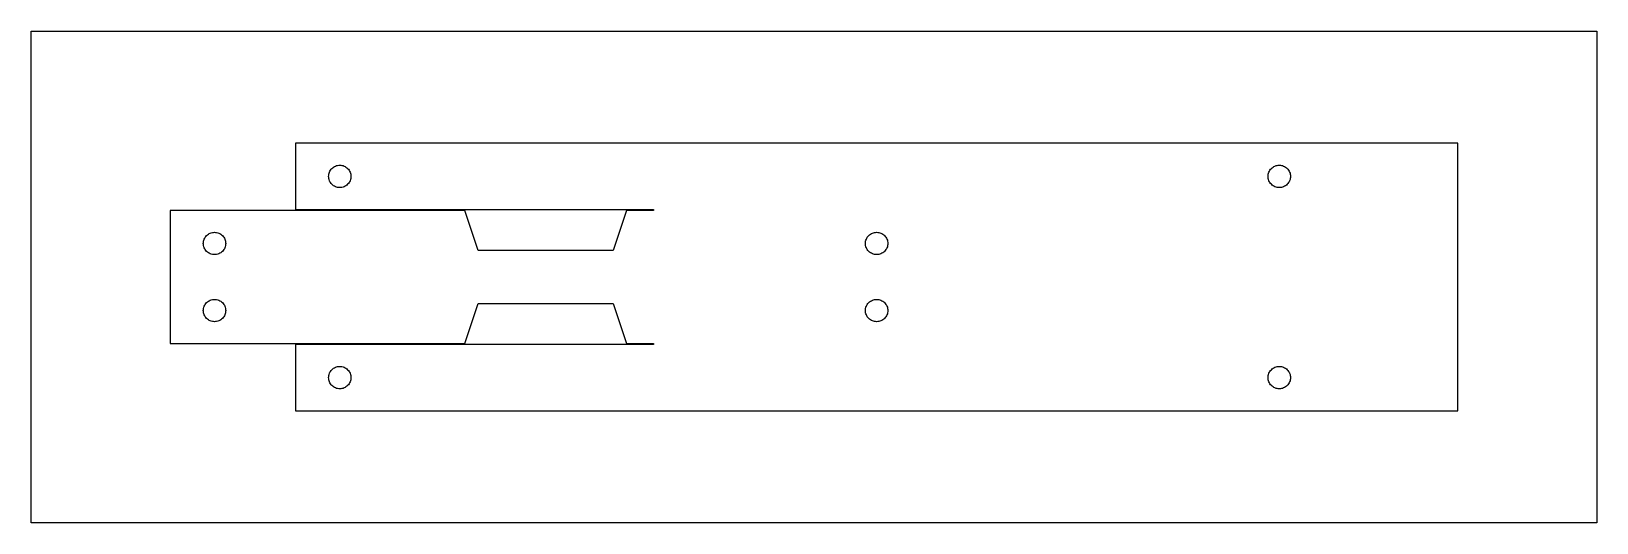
# Model space of a CAD drawing. Header units: metres. Extents: x -69 to 105, y -27 to 27.
import ezdxf

# ---------------------------------------------------------------- set-up
doc = ezdxf.new("R2010")
doc.units = ezdxf.units.M

msp = doc.modelspace()

# ---------------------------------------------------------------- linework, layer by layer
for points in [[(105.48, -27.48), (-69.48, -27.48), (-69.48, 27.48), (105.48, 27.48), (105.48, -27.48)], [(-44.75, -7.45), (-44.05, -7.45), (-44.05, -7.45), (-43.95, -7.45), (-43.95, -7.45), (-40.4, -7.45), (-38.66, -7.45), (-37.95, -7.45), (-36.63, -7.45), (-24.05, -7.45), (-24.05, -7.45), (-23.95, -7.45), (-23.95, -7.45), (-21.04, -7.45), (-19.54, -2.95), (-4.46, -2.95), (-2.96, -7.45), (-0.75, -7.45), (-0.05, -7.45), (-0.05, -7.45), (0.05, -7.45), (0.05, -7.45), (0.05, -7.5), (0.05, -7.55), (-0.05, -7.55), (-0.05, -7.55), (-7.35, -7.55), (-29.25, -7.55), (-29.75, -7.55), (-29.75, -7.55), (-30.25, -7.55), (-30.25, -7.55), (-30.75, -7.55), (-39.95, -7.55), (-39.95, -14.95), (-30.75, -14.95), (-30.25, -14.95), (-30.25, -14.95), (-29.75, -14.95), (-29.75, -14.95), (-29.25, -14.95), (-0.75, -14.95), (-0.25, -14.95), (-0.25, -14.95), (0.25, -14.95), (0.25, -14.95), (0.75, -14.95), (0.75, -14.95), (2.05, -14.95), (2.05, -14.95), (17.95, -14.95), (17.95, -14.95), (19.25, -14.95), (19.75, -14.95), (19.75, -14.95), (20.25, -14.95), (20.25, -14.95), (20.75, -14.95), (49.25, -14.95), (49.95, -14.95), (49.95, -14.95), (50.05, -14.95), (50.05, -14.95), (50.75, -14.95), (89.95, -14.95), (89.95, 14.95), (50.75, 14.95), (50.05, 14.95), (50.05, 14.95), (49.95, 14.95), (49.95, 14.95), (49.25, 14.95), (20.75, 14.95), (20.25, 14.95), (20.05, 14.95), (19.95, 14.95), (19.75, 14.95), (19.25, 14.95), (17.95, 14.95), (17.95, 14.95), (2.05, 14.95), (2.05, 14.95), (0.75, 14.95), (0.25, 14.95), (0.05, 14.95), (-0.05, 14.95), (-0.25, 14.95), (-0.75, 14.95), (-0.75, 14.95), (-29.25, 14.95), (-29.75, 14.95), (-29.75, 14.95), (-30.25, 14.95), (-30.25, 14.95), (-30.75, 14.95), (-39.95, 14.95), (-39.95, 7.55), (-30.75, 7.55), (-30.05, 7.55), (-30.05, 7.55), (-29.95, 7.55), (-29.95, 7.55), (-29.25, 7.55), (-10.59, 7.55), (-0.18, 7.55), (0.05, 7.55), (0.05, 7.5), (0.05, 7.45), (0.05, 7.45), (-0.05, 7.45), (-0.05, 7.45), (-2.96, 7.45), (-4.46, 2.95), (-19.54, 2.95), (-19.55, 2.98), (-21.04, 7.45), (-23.25, 7.45), (-23.25, 7.45), (-23.95, 7.45), (-23.95, 7.45), (-24.05, 7.45), (-24.05, 7.45), (-41.95, 7.45), (-41.95, 7.45), (-43.25, 7.45), (-43.75, 7.45), (-43.75, 7.45), (-44.25, 7.45), (-44.25, 7.45), (-44.75, 7.45), (-53.95, 7.45), (-53.95, -7.45), (-44.75, -7.45)], [(-33.75, 11.25), (-33.76, 11.13), (-33.76, 11.13), (-33.77, 11.01), (-33.77, 11.01), (-33.8, 10.89), (-33.8, 10.89), (-33.85, 10.77), (-33.85, 10.77), (-33.9, 10.66), (-33.9, 10.66), (-33.96, 10.56), (-33.96, 10.56), (-34.03, 10.46), (-34.03, 10.46), (-34.12, 10.37), (-34.12, 10.37), (-34.21, 10.28), (-34.21, 10.28), (-34.31, 10.21), (-34.31, 10.21), (-34.41, 10.15), (-34.41, 10.15), (-34.52, 10.1), (-34.52, 10.1), (-34.64, 10.05), (-34.64, 10.05), (-34.76, 10.02), (-34.76, 10.02), (-34.88, 10.01), (-34.88, 10.01), (-35, 10), (-35, 10), (-35.12, 10.01), (-35.12, 10.01), (-35.24, 10.02), (-35.24, 10.02), (-35.36, 10.05), (-35.36, 10.05), (-35.48, 10.1), (-35.48, 10.1), (-35.59, 10.15), (-35.59, 10.15), (-35.69, 10.21), (-35.69, 10.21), (-35.79, 10.28), (-35.79, 10.28), (-35.88, 10.37), (-35.88, 10.37), (-35.97, 10.46), (-35.97, 10.46), (-36.04, 10.56), (-36.04, 10.56), (-36.1, 10.66), (-36.1, 10.66), (-36.15, 10.77), (-36.15, 10.77), (-36.2, 10.89), (-36.2, 10.89), (-36.23, 11.01), (-36.23, 11.01), (-36.24, 11.13), (-36.24, 11.13), (-36.25, 11.25), (-36.25, 11.25), (-36.24, 11.37), (-36.24, 11.37), (-36.23, 11.49), (-36.23, 11.49), (-36.2, 11.61), (-36.2, 11.61), (-36.15, 11.73), (-36.15, 11.73), (-36.1, 11.84), (-36.1, 11.84), (-36.04, 11.94), (-36.04, 11.94), (-35.97, 12.04), (-35.97, 12.04), (-35.88, 12.13), (-35.88, 12.13), (-35.79, 12.22), (-35.79, 12.22), (-35.69, 12.29), (-35.69, 12.29), (-35.59, 12.35), (-35.59, 12.35), (-35.48, 12.4), (-35.48, 12.4), (-35.36, 12.45), (-35.36, 12.45), (-35.24, 12.48), (-35.24, 12.48), (-35.12, 12.49), (-35.12, 12.49), (-35, 12.5), (-35, 12.5), (-34.88, 12.49), (-34.88, 12.49), (-34.76, 12.48), (-34.76, 12.48), (-34.64, 12.45), (-34.64, 12.45), (-34.52, 12.4), (-34.52, 12.4), (-34.41, 12.35), (-34.41, 12.35), (-34.31, 12.29), (-34.31, 12.29), (-34.21, 12.22), (-34.21, 12.22), (-34.12, 12.13), (-34.12, 12.13), (-34.03, 12.04), (-34.03, 12.04), (-33.96, 11.94), (-33.96, 11.94), (-33.9, 11.84), (-33.9, 11.84), (-33.85, 11.73), (-33.85, 11.73), (-33.8, 11.61), (-33.8, 11.61), (-33.77, 11.49), (-33.77, 11.49), (-33.76, 11.37), (-33.76, 11.37), (-33.75, 11.25), (-33.75, 11.25)], [(71.25, 11.25), (71.24, 11.13), (71.24, 11.13), (71.23, 11.01), (71.23, 11.01), (71.2, 10.89), (71.2, 10.89), (71.15, 10.77), (71.15, 10.77), (71.1, 10.66), (71.1, 10.66), (71.04, 10.56), (71.04, 10.56), (70.97, 10.46), (70.97, 10.46), (70.88, 10.37), (70.88, 10.37), (70.79, 10.28), (70.79, 10.28), (70.69, 10.21), (70.69, 10.21), (70.59, 10.15), (70.59, 10.15), (70.48, 10.1), (70.48, 10.1), (70.36, 10.05), (70.36, 10.05), (70.24, 10.02), (70.24, 10.02), (70.12, 10.01), (70.12, 10.01), (70, 10), (70, 10), (69.88, 10.01), (69.88, 10.01), (69.76, 10.02), (69.76, 10.02), (69.64, 10.05), (69.64, 10.05), (69.52, 10.1), (69.52, 10.1), (69.41, 10.15), (69.41, 10.15), (69.31, 10.21), (69.31, 10.21), (69.21, 10.28), (69.21, 10.28), (69.12, 10.37), (69.12, 10.37), (69.03, 10.46), (69.03, 10.46), (68.96, 10.56), (68.96, 10.56), (68.9, 10.66), (68.9, 10.66), (68.85, 10.77), (68.85, 10.77), (68.8, 10.89), (68.8, 10.89), (68.77, 11.01), (68.77, 11.01), (68.76, 11.13), (68.76, 11.13), (68.75, 11.25), (68.75, 11.25), (68.76, 11.37), (68.76, 11.37), (68.77, 11.49), (68.77, 11.49), (68.8, 11.61), (68.8, 11.61), (68.85, 11.73), (68.85, 11.73), (68.9, 11.84), (68.9, 11.84), (68.96, 11.94), (68.96, 11.94), (69.03, 12.04), (69.03, 12.04), (69.12, 12.13), (69.12, 12.13), (69.21, 12.22), (69.21, 12.22), (69.31, 12.29), (69.31, 12.29), (69.41, 12.35), (69.41, 12.35), (69.52, 12.4), (69.52, 12.4), (69.64, 12.45), (69.64, 12.45), (69.76, 12.48), (69.76, 12.48), (69.88, 12.49), (69.88, 12.49), (70, 12.5), (70, 12.5), (70.12, 12.49), (70.12, 12.49), (70.24, 12.48), (70.24, 12.48), (70.36, 12.45), (70.36, 12.45), (70.48, 12.4), (70.48, 12.4), (70.59, 12.35), (70.59, 12.35), (70.69, 12.29), (70.69, 12.29), (70.79, 12.22), (70.79, 12.22), (70.88, 12.13), (70.88, 12.13), (70.97, 12.04), (70.97, 12.04), (71.04, 11.94), (71.04, 11.94), (71.1, 11.84), (71.1, 11.84), (71.15, 11.73), (71.15, 11.73), (71.2, 11.61), (71.2, 11.61), (71.23, 11.49), (71.23, 11.49), (71.24, 11.37), (71.24, 11.37), (71.25, 11.25), (71.25, 11.25)], [(-47.75, 3.75), (-47.76, 3.63), (-47.76, 3.63), (-47.77, 3.51), (-47.77, 3.51), (-47.8, 3.39), (-47.8, 3.39), (-47.85, 3.27), (-47.85, 3.27), (-47.9, 3.16), (-47.9, 3.16), (-47.96, 3.06), (-47.96, 3.06), (-48.03, 2.96), (-48.03, 2.96), (-48.12, 2.87), (-48.12, 2.87), (-48.21, 2.78), (-48.21, 2.78), (-48.31, 2.71), (-48.31, 2.71), (-48.41, 2.65), (-48.41, 2.65), (-48.52, 2.6), (-48.52, 2.6), (-48.64, 2.55), (-48.64, 2.55), (-48.76, 2.52), (-48.76, 2.52), (-48.88, 2.51), (-48.88, 2.51), (-49, 2.5), (-49, 2.5), (-49.12, 2.51), (-49.12, 2.51), (-49.24, 2.52), (-49.24, 2.52), (-49.36, 2.55), (-49.36, 2.55), (-49.48, 2.6), (-49.48, 2.6), (-49.59, 2.65), (-49.59, 2.65), (-49.69, 2.71), (-49.69, 2.71), (-49.79, 2.78), (-49.79, 2.78), (-49.88, 2.87), (-49.88, 2.87), (-49.97, 2.96), (-49.97, 2.96), (-50.04, 3.06), (-50.04, 3.06), (-50.1, 3.16), (-50.1, 3.16), (-50.15, 3.27), (-50.15, 3.27), (-50.2, 3.39), (-50.2, 3.39), (-50.23, 3.51), (-50.23, 3.51), (-50.24, 3.63), (-50.24, 3.63), (-50.25, 3.75), (-50.25, 3.75), (-50.24, 3.87), (-50.24, 3.87), (-50.23, 3.99), (-50.23, 3.99), (-50.2, 4.11), (-50.2, 4.11), (-50.15, 4.23), (-50.15, 4.23), (-50.1, 4.34), (-50.1, 4.34), (-50.04, 4.44), (-50.04, 4.44), (-49.97, 4.54), (-49.97, 4.54), (-49.88, 4.63), (-49.88, 4.63), (-49.79, 4.72), (-49.79, 4.72), (-49.69, 4.79), (-49.69, 4.79), (-49.59, 4.85), (-49.59, 4.85), (-49.48, 4.9), (-49.48, 4.9), (-49.36, 4.95), (-49.36, 4.95), (-49.24, 4.98), (-49.24, 4.98), (-49.12, 4.99), (-49.12, 4.99), (-49, 5), (-49, 5), (-48.88, 4.99), (-48.88, 4.99), (-48.76, 4.98), (-48.76, 4.98), (-48.64, 4.95), (-48.64, 4.95), (-48.52, 4.9), (-48.52, 4.9), (-48.41, 4.85), (-48.41, 4.85), (-48.31, 4.79), (-48.31, 4.79), (-48.21, 4.72), (-48.21, 4.72), (-48.12, 4.63), (-48.12, 4.63), (-48.03, 4.54), (-48.03, 4.54), (-47.96, 4.44), (-47.96, 4.44), (-47.9, 4.34), (-47.9, 4.34), (-47.85, 4.23), (-47.85, 4.23), (-47.8, 4.11), (-47.8, 4.11), (-47.77, 3.99), (-47.77, 3.99), (-47.76, 3.87), (-47.76, 3.87), (-47.75, 3.75), (-47.75, 3.75)], [(26.25, 3.75), (26.24, 3.63), (26.24, 3.63), (26.23, 3.51), (26.23, 3.51), (26.2, 3.39), (26.2, 3.39), (26.15, 3.27), (26.15, 3.27), (26.1, 3.16), (26.1, 3.16), (26.04, 3.06), (26.04, 3.06), (25.97, 2.96), (25.97, 2.96), (25.88, 2.87), (25.88, 2.87), (25.79, 2.78), (25.79, 2.78), (25.69, 2.71), (25.69, 2.71), (25.59, 2.65), (25.59, 2.65), (25.48, 2.6), (25.48, 2.6), (25.36, 2.55), (25.36, 2.55), (25.24, 2.52), (25.24, 2.52), (25.12, 2.51), (25.12, 2.51), (25, 2.5), (25, 2.5), (24.88, 2.51), (24.88, 2.51), (24.76, 2.52), (24.76, 2.52), (24.64, 2.55), (24.64, 2.55), (24.52, 2.6), (24.52, 2.6), (24.41, 2.65), (24.41, 2.65), (24.31, 2.71), (24.31, 2.71), (24.21, 2.78), (24.21, 2.78), (24.12, 2.87), (24.12, 2.87), (24.03, 2.96), (24.03, 2.96), (23.96, 3.06), (23.96, 3.06), (23.9, 3.16), (23.9, 3.16), (23.85, 3.27), (23.85, 3.27), (23.8, 3.39), (23.8, 3.39), (23.77, 3.51), (23.77, 3.51), (23.76, 3.63), (23.76, 3.63), (23.75, 3.75), (23.75, 3.75), (23.76, 3.87), (23.76, 3.87), (23.77, 3.99), (23.77, 3.99), (23.8, 4.11), (23.8, 4.11), (23.85, 4.23), (23.85, 4.23), (23.9, 4.34), (23.9, 4.34), (23.96, 4.44), (23.96, 4.44), (24.03, 4.54), (24.03, 4.54), (24.12, 4.63), (24.12, 4.63), (24.21, 4.72), (24.21, 4.72), (24.31, 4.79), (24.31, 4.79), (24.41, 4.85), (24.41, 4.85), (24.52, 4.9), (24.52, 4.9), (24.64, 4.95), (24.64, 4.95), (24.76, 4.98), (24.76, 4.98), (24.88, 4.99), (24.88, 4.99), (25, 5), (25, 5), (25.12, 4.99), (25.12, 4.99), (25.24, 4.98), (25.24, 4.98), (25.36, 4.95), (25.36, 4.95), (25.48, 4.9), (25.48, 4.9), (25.59, 4.85), (25.59, 4.85), (25.69, 4.79), (25.69, 4.79), (25.79, 4.72), (25.79, 4.72), (25.88, 4.63), (25.88, 4.63), (25.97, 4.54), (25.97, 4.54), (26.04, 4.44), (26.04, 4.44), (26.1, 4.34), (26.1, 4.34), (26.15, 4.23), (26.15, 4.23), (26.2, 4.11), (26.2, 4.11), (26.23, 3.99), (26.23, 3.99), (26.24, 3.87), (26.24, 3.87), (26.25, 3.75), (26.25, 3.75)], [(-47.75, -3.75), (-47.76, -3.87), (-47.76, -3.87), (-47.77, -3.99), (-47.77, -3.99), (-47.8, -4.11), (-47.8, -4.11), (-47.85, -4.23), (-47.85, -4.23), (-47.9, -4.34), (-47.9, -4.34), (-47.96, -4.44), (-47.96, -4.44), (-48.03, -4.54), (-48.03, -4.54), (-48.12, -4.63), (-48.12, -4.63), (-48.21, -4.72), (-48.21, -4.72), (-48.31, -4.79), (-48.31, -4.79), (-48.41, -4.85), (-48.41, -4.85), (-48.52, -4.9), (-48.52, -4.9), (-48.64, -4.95), (-48.64, -4.95), (-48.76, -4.98), (-48.76, -4.98), (-48.88, -4.99), (-48.88, -4.99), (-49, -5), (-49, -5), (-49.12, -4.99), (-49.12, -4.99), (-49.24, -4.98), (-49.24, -4.98), (-49.36, -4.95), (-49.36, -4.95), (-49.48, -4.9), (-49.48, -4.9), (-49.59, -4.85), (-49.59, -4.85), (-49.69, -4.79), (-49.69, -4.79), (-49.79, -4.72), (-49.79, -4.72), (-49.88, -4.63), (-49.88, -4.63), (-49.97, -4.54), (-49.97, -4.54), (-50.04, -4.44), (-50.04, -4.44), (-50.1, -4.34), (-50.1, -4.34), (-50.15, -4.23), (-50.15, -4.23), (-50.2, -4.11), (-50.2, -4.11), (-50.23, -3.99), (-50.23, -3.99), (-50.24, -3.87), (-50.24, -3.87), (-50.25, -3.75), (-50.25, -3.75), (-50.24, -3.63), (-50.24, -3.63), (-50.23, -3.51), (-50.23, -3.51), (-50.2, -3.39), (-50.2, -3.39), (-50.15, -3.27), (-50.15, -3.27), (-50.1, -3.16), (-50.1, -3.16), (-50.04, -3.06), (-50.04, -3.06), (-49.97, -2.96), (-49.97, -2.96), (-49.88, -2.87), (-49.88, -2.87), (-49.79, -2.78), (-49.79, -2.78), (-49.69, -2.71), (-49.69, -2.71), (-49.59, -2.65), (-49.59, -2.65), (-49.48, -2.6), (-49.48, -2.6), (-49.36, -2.55), (-49.36, -2.55), (-49.24, -2.52), (-49.24, -2.52), (-49.12, -2.51), (-49.12, -2.51), (-49, -2.5), (-49, -2.5), (-48.88, -2.51), (-48.88, -2.51), (-48.76, -2.52), (-48.76, -2.52), (-48.64, -2.55), (-48.64, -2.55), (-48.52, -2.6), (-48.52, -2.6), (-48.41, -2.65), (-48.41, -2.65), (-48.31, -2.71), (-48.31, -2.71), (-48.21, -2.78), (-48.21, -2.78), (-48.12, -2.87), (-48.12, -2.87), (-48.03, -2.96), (-48.03, -2.96), (-47.96, -3.06), (-47.96, -3.06), (-47.9, -3.16), (-47.9, -3.16), (-47.85, -3.27), (-47.85, -3.27), (-47.8, -3.39), (-47.8, -3.39), (-47.77, -3.51), (-47.77, -3.51), (-47.76, -3.63), (-47.76, -3.63), (-47.75, -3.75), (-47.75, -3.75)], [(26.25, -3.75), (26.24, -3.87), (26.24, -3.87), (26.23, -3.99), (26.23, -3.99), (26.2, -4.11), (26.2, -4.11), (26.15, -4.23), (26.15, -4.23), (26.1, -4.34), (26.1, -4.34), (26.04, -4.44), (26.04, -4.44), (25.97, -4.54), (25.97, -4.54), (25.88, -4.63), (25.88, -4.63), (25.79, -4.72), (25.79, -4.72), (25.69, -4.79), (25.69, -4.79), (25.59, -4.85), (25.59, -4.85), (25.48, -4.9), (25.48, -4.9), (25.36, -4.95), (25.36, -4.95), (25.24, -4.98), (25.24, -4.98), (25.12, -4.99), (25.12, -4.99), (25, -5), (25, -5), (24.88, -4.99), (24.88, -4.99), (24.76, -4.98), (24.76, -4.98), (24.64, -4.95), (24.64, -4.95), (24.52, -4.9), (24.52, -4.9), (24.41, -4.85), (24.41, -4.85), (24.31, -4.79), (24.31, -4.79), (24.21, -4.72), (24.21, -4.72), (24.12, -4.63), (24.12, -4.63), (24.03, -4.54), (24.03, -4.54), (23.96, -4.44), (23.96, -4.44), (23.9, -4.34), (23.9, -4.34), (23.85, -4.23), (23.85, -4.23), (23.8, -4.11), (23.8, -4.11), (23.77, -3.99), (23.77, -3.99), (23.76, -3.87), (23.76, -3.87), (23.75, -3.75), (23.75, -3.75), (23.76, -3.63), (23.76, -3.63), (23.77, -3.51), (23.77, -3.51), (23.8, -3.39), (23.8, -3.39), (23.85, -3.27), (23.85, -3.27), (23.9, -3.16), (23.9, -3.16), (23.96, -3.06), (23.96, -3.06), (24.03, -2.96), (24.03, -2.96), (24.12, -2.87), (24.12, -2.87), (24.21, -2.78), (24.21, -2.78), (24.31, -2.71), (24.31, -2.71), (24.41, -2.65), (24.41, -2.65), (24.52, -2.6), (24.52, -2.6), (24.64, -2.55), (24.64, -2.55), (24.76, -2.52), (24.76, -2.52), (24.88, -2.51), (24.88, -2.51), (25, -2.5), (25, -2.5), (25.12, -2.51), (25.12, -2.51), (25.24, -2.52), (25.24, -2.52), (25.36, -2.55), (25.36, -2.55), (25.48, -2.6), (25.48, -2.6), (25.59, -2.65), (25.59, -2.65), (25.69, -2.71), (25.69, -2.71), (25.79, -2.78), (25.79, -2.78), (25.88, -2.87), (25.88, -2.87), (25.97, -2.96), (25.97, -2.96), (26.04, -3.06), (26.04, -3.06), (26.1, -3.16), (26.1, -3.16), (26.15, -3.27), (26.15, -3.27), (26.2, -3.39), (26.2, -3.39), (26.23, -3.51), (26.23, -3.51), (26.24, -3.63), (26.24, -3.63), (26.25, -3.75), (26.25, -3.75)], [(-33.75, -11.25), (-33.76, -11.37), (-33.76, -11.37), (-33.77, -11.49), (-33.77, -11.49), (-33.8, -11.61), (-33.8, -11.61), (-33.85, -11.73), (-33.85, -11.73), (-33.9, -11.84), (-33.9, -11.84), (-33.96, -11.94), (-33.96, -11.94), (-34.03, -12.04), (-34.03, -12.04), (-34.12, -12.13), (-34.12, -12.13), (-34.21, -12.22), (-34.21, -12.22), (-34.31, -12.29), (-34.31, -12.29), (-34.41, -12.35), (-34.41, -12.35), (-34.52, -12.4), (-34.52, -12.4), (-34.64, -12.45), (-34.64, -12.45), (-34.76, -12.48), (-34.76, -12.48), (-34.88, -12.49), (-34.88, -12.49), (-35, -12.5), (-35, -12.5), (-35.12, -12.49), (-35.12, -12.49), (-35.24, -12.48), (-35.24, -12.48), (-35.36, -12.45), (-35.36, -12.45), (-35.48, -12.4), (-35.48, -12.4), (-35.59, -12.35), (-35.59, -12.35), (-35.69, -12.29), (-35.69, -12.29), (-35.79, -12.22), (-35.79, -12.22), (-35.88, -12.13), (-35.88, -12.13), (-35.97, -12.04), (-35.97, -12.04), (-36.04, -11.94), (-36.04, -11.94), (-36.1, -11.84), (-36.1, -11.84), (-36.15, -11.73), (-36.15, -11.73), (-36.2, -11.61), (-36.2, -11.61), (-36.23, -11.49), (-36.23, -11.49), (-36.24, -11.37), (-36.24, -11.37), (-36.25, -11.25), (-36.25, -11.25), (-36.24, -11.13), (-36.24, -11.13), (-36.23, -11.01), (-36.23, -11.01), (-36.2, -10.89), (-36.2, -10.89), (-36.15, -10.77), (-36.15, -10.77), (-36.1, -10.66), (-36.1, -10.66), (-36.04, -10.56), (-36.04, -10.56), (-35.97, -10.46), (-35.97, -10.46), (-35.88, -10.37), (-35.88, -10.37), (-35.79, -10.28), (-35.79, -10.28), (-35.69, -10.21), (-35.69, -10.21), (-35.59, -10.15), (-35.59, -10.15), (-35.48, -10.1), (-35.48, -10.1), (-35.36, -10.05), (-35.36, -10.05), (-35.24, -10.02), (-35.24, -10.02), (-35.12, -10.01), (-35.12, -10.01), (-35, -10), (-35, -10), (-34.88, -10.01), (-34.88, -10.01), (-34.76, -10.02), (-34.76, -10.02), (-34.64, -10.05), (-34.64, -10.05), (-34.52, -10.1), (-34.52, -10.1), (-34.41, -10.15), (-34.41, -10.15), (-34.31, -10.21), (-34.31, -10.21), (-34.21, -10.28), (-34.21, -10.28), (-34.12, -10.37), (-34.12, -10.37), (-34.03, -10.46), (-34.03, -10.46), (-33.96, -10.56), (-33.96, -10.56), (-33.9, -10.66), (-33.9, -10.66), (-33.85, -10.77), (-33.85, -10.77), (-33.8, -10.89), (-33.8, -10.89), (-33.77, -11.01), (-33.77, -11.01), (-33.76, -11.13), (-33.76, -11.13), (-33.75, -11.25), (-33.75, -11.25)], [(71.25, -11.25), (71.24, -11.37), (71.24, -11.37), (71.23, -11.49), (71.23, -11.49), (71.2, -11.61), (71.2, -11.61), (71.15, -11.73), (71.15, -11.73), (71.1, -11.84), (71.1, -11.84), (71.04, -11.94), (71.04, -11.94), (70.97, -12.04), (70.97, -12.04), (70.88, -12.13), (70.88, -12.13), (70.79, -12.22), (70.79, -12.22), (70.69, -12.29), (70.69, -12.29), (70.59, -12.35), (70.59, -12.35), (70.48, -12.4), (70.48, -12.4), (70.36, -12.45), (70.36, -12.45), (70.24, -12.48), (70.24, -12.48), (70.12, -12.49), (70.12, -12.49), (70, -12.5), (70, -12.5), (69.88, -12.49), (69.88, -12.49), (69.76, -12.48), (69.76, -12.48), (69.64, -12.45), (69.64, -12.45), (69.52, -12.4), (69.52, -12.4), (69.41, -12.35), (69.41, -12.35), (69.31, -12.29), (69.31, -12.29), (69.21, -12.22), (69.21, -12.22), (69.12, -12.13), (69.12, -12.13), (69.03, -12.04), (69.03, -12.04), (68.96, -11.94), (68.96, -11.94), (68.9, -11.84), (68.9, -11.84), (68.85, -11.73), (68.85, -11.73), (68.8, -11.61), (68.8, -11.61), (68.77, -11.49), (68.77, -11.49), (68.76, -11.37), (68.76, -11.37), (68.75, -11.25), (68.75, -11.25), (68.76, -11.13), (68.76, -11.13), (68.77, -11.01), (68.77, -11.01), (68.8, -10.89), (68.8, -10.89), (68.85, -10.77), (68.85, -10.77), (68.9, -10.66), (68.9, -10.66), (68.96, -10.56), (68.96, -10.56), (69.03, -10.46), (69.03, -10.46), (69.12, -10.37), (69.12, -10.37), (69.21, -10.28), (69.21, -10.28), (69.31, -10.21), (69.31, -10.21), (69.41, -10.15), (69.41, -10.15), (69.52, -10.1), (69.52, -10.1), (69.64, -10.05), (69.64, -10.05), (69.76, -10.02), (69.76, -10.02), (69.88, -10.01), (69.88, -10.01), (70, -10), (70, -10), (70.12, -10.01), (70.12, -10.01), (70.24, -10.02), (70.24, -10.02), (70.36, -10.05), (70.36, -10.05), (70.48, -10.1), (70.48, -10.1), (70.59, -10.15), (70.59, -10.15), (70.69, -10.21), (70.69, -10.21), (70.79, -10.28), (70.79, -10.28), (70.88, -10.37), (70.88, -10.37), (70.97, -10.46), (70.97, -10.46), (71.04, -10.56), (71.04, -10.56), (71.1, -10.66), (71.1, -10.66), (71.15, -10.77), (71.15, -10.77), (71.2, -10.89), (71.2, -10.89), (71.23, -11.01), (71.23, -11.01), (71.24, -11.13), (71.24, -11.13), (71.25, -11.25), (71.25, -11.25)]]:
    msp.add_lwpolyline(points)

doc.saveas('drawing.dxf')
